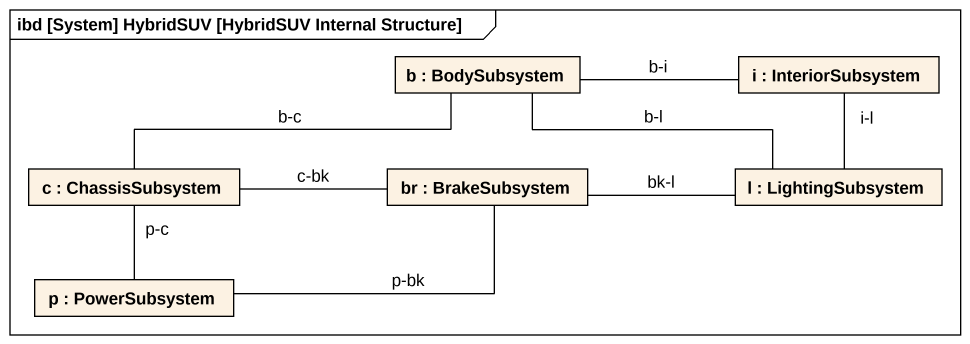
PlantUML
@startuml
mainframe ibd [System] HybridSUV [HybridSUV Internal Structure]
rectangle "b : BodySubsystem" as b
rectangle "i : InteriorSubsystem" as i
rectangle "c : ChassisSubsystem" as c
rectangle "br : BrakeSubsystem" as br
rectangle "l : LightingSubsystem" as l
rectangle "p : PowerSubsystem" as p
b -right- i : b-i
b -left- c : b-c
b -right- l : b-l
i -- l : i-l
c -right- br : c-bk
c -- p : p-c
br -right- l : bk-l
p -right- br : p-bk
@enduml
